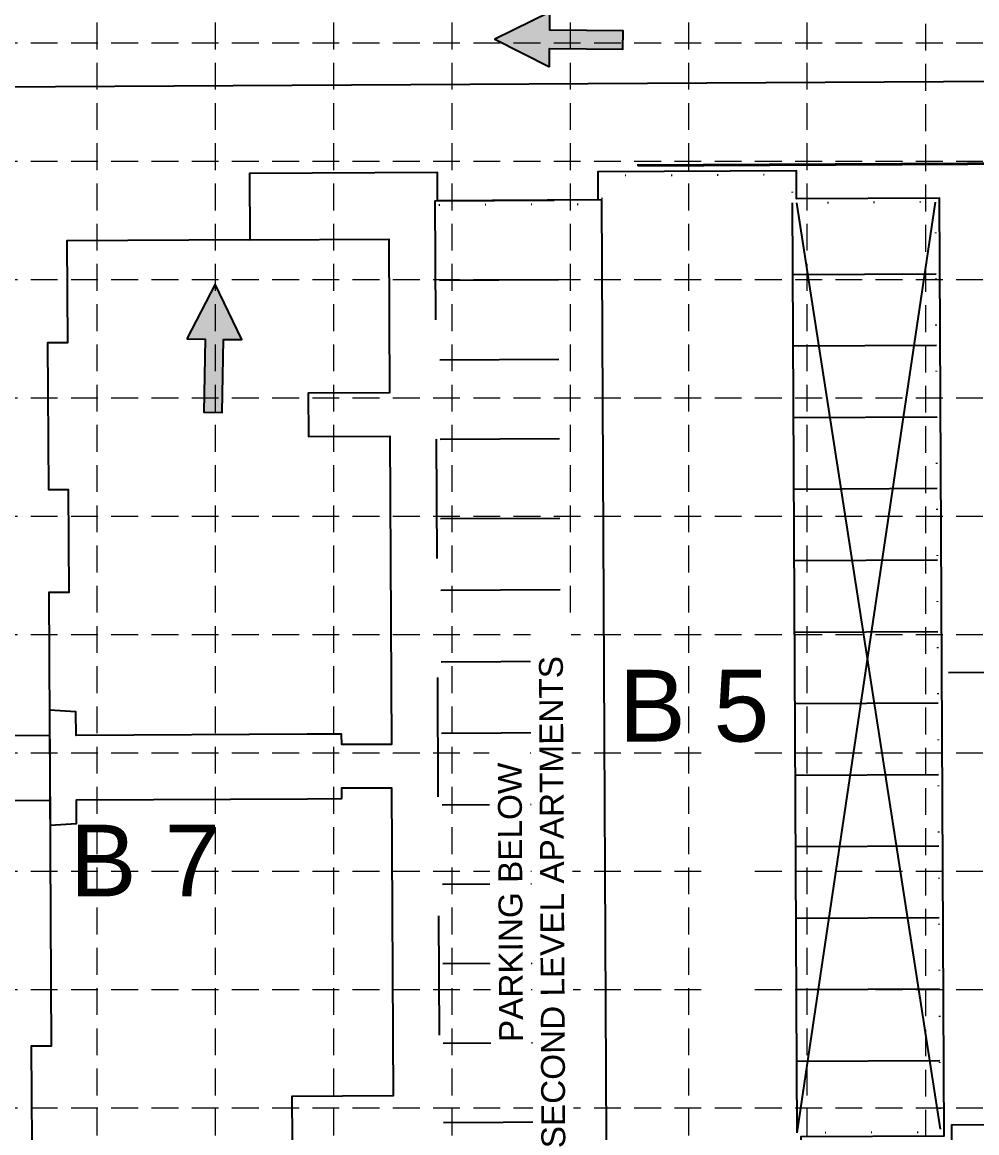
# Model space of a CAD drawing. Header units: feet. Extents: x 6046 to 7000, y 4530 to 5165.
# Drawn here: x 6141.3 to 6261.4, y 4878.6 to 5018.3 of the extents above; entities that cross this region are included whole.
import ezdxf
from ezdxf.enums import TextEntityAlignment as Align

# ---------------------------------------------------------------- set-up
doc = ezdxf.new("R2010")
doc.units = ezdxf.units.FT
doc.header["$LTSCALE"] = 30
doc.header["$MEASUREMENT"] = 0
for name, pattern in [('DASH', [1, 0.5, -0.5]), ('DOTS', [0.1901, 0.0001, -0.19]), ('HIDDEN', [0.375, 0.25, -0.125])]:
    doc.linetypes.add(name, pattern=pattern)
for name, color, linetype in [('1 FLOW ARROWS', 7, 'Continuous'), ('1STAIR', 1, 'Continuous'), ('BLDG', 207, 'Continuous'), ('GRID', 254, 'HIDDEN'), ('MH_BOUNDARY', 1, 'Continuous'), ('PROPOSED_CURB', 1, 'Continuous'), ('PROPOSED_GRADING', 90, 'Continuous'), ('PROPOSED_SW', 1, 'Continuous')]:
    doc.layers.add(name, color=color, linetype=linetype)
doc.styles.get("Standard").update_dxf_attribs({"font": 'ARIAL.TTF'})

# ---------------------------------------------------------------- blocks, each defined once
blk = doc.blocks.new('arrow')
blk.add_lwpolyline([(-67.00679329302966, -25.35842018353742), (-59.3270347441985, -25.41938721699262), (-59.57091179542658, -56.1384215279777), (-51.89114823905948, -56.19938584448118), (-51.64727869913713, -25.48035696739953), (-43.96752265407486, -25.54132400085473), (-55.30425519266737, -2.410587189246144), (-67.00678578172392, -25.35840795725562)], close=True)
at = {"color": 254}
for points in [[(-43.96751955730906, -25.54132267721434), (-67.00679354271597, -25.35841771446121), (-55.30425158724847, -2.410596210431322), (-67.00679354271597, -25.35841771446121)], [(-59.57090883123692, -56.13841801592571), (-51.89115083610795, -56.19938633684342), (-59.32703554756517, -25.41938603537892), (-51.64727755243712, -25.48035435629663)]]:
    blk.add_solid(points, dxfattribs=at)

msp = doc.modelspace()

# ---------------------------------------------------------------- linework, layer by layer
at = {"layer": '1STAIR', "color": 7, "linetype": 'Continuous', "flags": 128}
for points in [[(6218.651723628792, 5000.377242445682), (6376.497411902911, 5001.17388225847)], [(6218.764673287656, 5000.252810955361), (6376.498042763786, 5001.048883900423)]]:
    msp.add_lwpolyline(points, dxfattribs=at)
at = {"layer": 'BLDG', "color": 7, "linetype": 'Continuous', "flags": 128}
for points in [[(6215.039365370777, 4835.603941667527), (6214.229970871948, 4995.976835042427), (6193.563575674673, 4995.872532711583), (6193.545701313831, 4999.414146812403), (6169.879345523483, 4999.294703820635), (6169.921402914934, 4990.961479950764), (6146.921705034266, 4990.845401550308), (6146.986468337759, 4978.013243213498), (6144.486501176811, 4978.000625996057), (6144.579668457653, 4959.540522278921), (6147.079635618602, 4959.553139496363), (6147.145029782968, 4946.595982801505), (6144.64506262202, 4946.583365584064), (6144.933150674217, 4889.501788498451), (6142.433183513268, 4889.489171281009), (6142.52635079411, 4871.029067563874)], [(6169.921402914934, 4990.961479950764), (6187.421173041645, 4991.04980047285), (6187.518747342664, 4971.716721100662), (6177.269745455973, 4971.664994759885), (6177.29729271829, 4966.206733841814), (6187.546293778182, 4966.25846007124), (6187.742070938551, 4927.467302346038), (6181.492153036183, 4927.435759302437), (6181.485423853549, 4928.769075121611), (6177.152147441238, 4928.747205278048), (6148.069196135527, 4928.600424981817), (6148.054196036517, 4931.572534728571), (6144.719919699467, 4931.751233518495), (6144.792899432404, 4917.291077258878), (6148.125202191218, 4917.503421961979), (6148.110202092209, 4920.475531708731), (6177.193153397921, 4920.622312004962), (6181.52642981023, 4920.644181848522), (6181.519700627595, 4921.977497667696), (6187.769618529971, 4922.009040711298), (6187.965395687265, 4883.217883597236), (6175.216427819779, 4883.153540152154), (6175.243975411191, 4877.695278517414)], [(6269.48472293857, 4879.587597352871), (6258.23487071432, 4879.530819874366), (6258.304250024689, 4865.784048968185), (6269.554102248965, 4865.840826446662)]]:
    msp.add_lwpolyline(points, dxfattribs=at)
at = {"layer": 'GRID', "color": 252, "linetype": 'HIDDEN', "lineweight": 0, "ltscale": 0.45}
for p, q in [((6150.668467544764, 5149.919609914099), (6150.668467544764, 4628.518713058065)), ((6165.559717544761, 5149.919609914099), (6165.559717544761, 4628.518713058065)), ((6180.450967544757, 5149.919609914099), (6180.450967544757, 4628.518713058065)), ((6195.342217544754, 5149.919609914099), (6195.342217544754, 4628.518713058065)), ((6210.23346754475, 5149.919609914099), (6210.23346754475, 4628.518713058065)), ((6225.124717544747, 5149.919609914099), (6225.124717544747, 4628.518713058065)), ((6240.015967544743, 5149.919609914099), (6240.015967544743, 4628.518713058065)), ((6254.95700516425, 5149.778232392902), (6254.95700516425, 4628.518713058065)), ((6061.370755164296, 5015.756982392934), (6984.628255164082, 5015.756982392934)), ((6061.370755164296, 5000.865732392937), (6984.628255164082, 5000.865732392937)), ((6061.370755164296, 4985.97448239294), (6984.628255164082, 4985.97448239294)), ((6061.370755164296, 4971.083232392944), (6984.628255164082, 4971.083232392944)), ((6061.370755164296, 4956.191982392947), (6984.628255164082, 4956.191982392947)), ((6061.370755164296, 4941.300732392951), (6984.628255164082, 4941.300732392951)), ((6061.370755164296, 4926.409482392954), (6984.628255164082, 4926.409482392954)), ((6061.370755164296, 4911.518232392958), (6984.628255164082, 4911.518232392958)), ((6061.370755164296, 4896.626982392962), (6984.628255164082, 4896.626982392962)), ((6061.370755164296, 4881.735732392965), (6984.628255164082, 4881.735732392965))]:
    msp.add_line(p, q, dxfattribs=at)
at = {"layer": 'MH_BOUNDARY', "color": 7}
msp.add_line((6926.142953363618, 5014.562023746186), (6128.626531786299, 5010.121889882237), dxfattribs=at)
at = {"layer": 'PROPOSED_CURB', "color": 7, "linetype": 'Continuous', "flags": 128}
for points in [[(6239.671529640499, 4809.476735332768), (6239.586830508186, 4826.25911356932), (6239.548927035074, 4833.769282789037), (6257.54869059391, 4833.860126754611), (6257.357750036636, 4871.692963123647), (6239.357986477801, 4871.602119158071), (6239.325181712454, 4878.10203377654), (6257.32494527129, 4878.192877742114), (6256.729412608075, 4996.191327738923), (6238.72964904924, 4996.100483773348), (6238.711774688367, 4999.64209787417), (6213.712103078875, 4999.51592569976), (6213.72997743975, 4995.974311598939)], [(6238.822664836777, 4878.599503765242), (6238.232179060539, 4995.597966897671)], [(6238.732172492729, 4995.600490341158), (6256.820746099953, 4879.023676685611)], [(6238.822664836777, 4878.599503765242), (6256.231942619374, 4995.688810863245)], [(6238.277601043326, 4986.598085118253), (6256.277364602161, 4986.688929083828)], [(6238.323023026113, 4977.598203338835), (6256.322786584949, 4977.689047304411)], [(6238.368445008901, 4968.598321559417), (6256.368208567737, 4968.689165524993)], [(6238.413866991689, 4959.59843978), (6256.413630550524, 4959.689283745574)], [(6238.459288974477, 4950.598558000582), (6256.459052533311, 4950.689401966156)], [(6238.504710957263, 4941.598676221164), (6256.504474516099, 4941.689520186739)], [(6238.550132940051, 4932.598794441747), (6256.549896498886, 4932.689638407322)], [(6238.595554922838, 4923.59891266233), (6256.595318481674, 4923.689756627905)], [(6238.640976905625, 4914.599030882912), (6256.640740464461, 4914.689874848487)], [(6238.686398888414, 4905.599149103495), (6256.686162447249, 4905.689993069069)], [(6238.731820871201, 4896.599267324077), (6256.731584430036, 4896.690111289652)], [(6238.777242853988, 4887.59938554466), (6256.777006412824, 4887.690229510234)]]:
    msp.add_lwpolyline(points, dxfattribs=at)
at = {"layer": 'PROPOSED_CURB', "color": 7, "linetype": 'DOTS', "flags": 128}
for points in [[(6256.860280047934, 4871.190446247968), (6238.8605164891, 4871.099602282393), (6238.822664836777, 4878.599503765243), (6256.822428395612, 4878.690347730817), (6256.231942619374, 4995.688810863245), (6238.232179060539, 4995.597966897671), (6238.214304699665, 4999.139580998492), (6214.214619954552, 4999.018455711059), (6214.232494315429, 4995.476841610232)], [(6193.732763595644, 4995.373380427221), (6214.232494315439, 4995.476841610232)]]:
    msp.add_lwpolyline(points, dxfattribs=at)
at = {"layer": 'PROPOSED_CURB', "color": 7, "linetype": 'DASH', "flags": 128}
for points in [[(6193.230246719964, 4995.870850415923), (6213.72997743975, 4995.974311598939)], [(6193.230246719877, 4995.870850415917), (6194.039641218796, 4835.497957041018), (6214.539371938586, 4835.601418224036)], [(6193.780709021918, 4985.873505215613), (6214.280439741703, 4985.976966398629)], [(6193.831177891682, 4975.873636571816), (6214.330908611467, 4975.977097754832)], [(6193.881646761446, 4965.87376792802), (6214.381377481229, 4965.977229111035)], [(6193.932115631208, 4955.873899284221), (6213.431859486614, 4955.972313580261)], [(6193.977537613997, 4946.874017504804), (6214.477268333781, 4946.977478687821)], [(6194.022959596784, 4937.874135725388), (6214.522690316569, 4937.977596908402)], [(6194.068381579572, 4928.874253945969), (6214.568112299355, 4928.977715128985)], [(6194.113803562357, 4919.874372166553), (6214.613534282163, 4919.977833349567)], [(6194.164272432123, 4909.874503522754), (6213.664016287518, 4909.972917818794)], [(6194.214741301887, 4899.874634878955), (6214.71447202167, 4899.978096061972)], [(6194.265210171651, 4889.874766235158), (6214.764940891434, 4889.978227418174)], [(6194.3156790414, 4879.874897591362), (6214.815409761196, 4879.978358774377)]]:
    msp.add_lwpolyline(points, dxfattribs=at)
at = {"layer": 'PROPOSED_SW', "color": 7, "linetype": 'Continuous', "flags": 128}
for points in [[(6414.249678166935, 4951.281346555611), (6414.32054931375, 4937.238984162886), (6257.864271157699, 4936.449356638038)], [(6144.735906587594, 4928.583602025228), (6131.823602194488, 4928.518434228334)], [(6189.831754436683, 4827.143283901537), (6189.874884425582, 4818.597536283309), (6120.569236738146, 4818.247753917994), (6130.993916792855, 4920.38914661665), (6144.77691254428, 4920.458708752143)]]:
    msp.add_lwpolyline(points, dxfattribs=at)

# ---------------------------------------------------------------- block references
at = {"layer": '1 FLOW ARROWS', "zscale": 0.3}
for p, xscale, yscale, rotation in [((6200.033952056044, 5032.81711078172), 0.2999999999999545, 0.2999999999999545, 90), ((6182.160935243449, 4985.957985028617), 0.2999999999992555, 0.2999999999992555, 359.5624868160492)]:
    msp.add_blockref('arrow', p, dxfattribs=dict(at, xscale=xscale, yscale=yscale, rotation=rotation))

# ---------------------------------------------------------------- texts
at = {"insert": (6156.731847036945, 4917.362899095951), "char_height": 9.024999999999892, "width": 43.71093212142173, "attachment_point": 2}
msp.add_mtext('B 7', dxfattribs=at)

# ---------------------------------------------------------------- next in the draw order: wipeouts: each hides what was drawn before it
for points, layer in [([(6205.371877775534, 4887.667547755569), (6205.166612146088, 4928.338458343633), (6200.066677098689, 4928.312719028664), (6200.271942728139, 4887.641808440601)], 'PROPOSED_CURB'), ([(6233.4709538723155, 4892.472016191664), (6233.22963878213, 4940.2856929525515), (6228.129703734729, 4940.259953637584), (6228.3710188249215, 4892.446276876694)], 'PROPOSED_GRADING')]:
    msp.add_wipeout(points).dxf.layer = layer

# ---------------------------------------------------------------- next in the draw order: texts
at = {"insert": (6225.838497560161, 4936.84779621414), "char_height": 9.024999999999892, "width": 43.71093212142173, "attachment_point": 2}
msp.add_mtext('B 5', dxfattribs=at)
at = {"layer": 'PROPOSED_CURB', "color": 7, "linetype": 'Continuous'}
msp.add_text('PARKING BELOW', height=3, rotation=90.28916870117179, dxfattribs=at).set_placement((6201.221343098748, 4907.577062217426), align=Align.TOP_CENTER)

# ---------------------------------------------------------------- next in the draw order: wipeouts: each hides what was drawn before it
msp.add_wipeout([(6210.697856498961, 4872.626527675269), (6210.344067091268, 4942.725634895369), (6205.24413204387, 4942.699895580403), (6205.597921451565, 4872.6007883603015)]).dxf.layer = 'PROPOSED_CURB'

# ---------------------------------------------------------------- next in the draw order: texts
msp.add_text('SECOND LEVEL APARTMENTS', height=3, rotation=90.28916870117179, dxfattribs=at).set_placement((6206.471276235774, 4907.60355857107), align=Align.TOP_CENTER)

doc.saveas('drawing.dxf')
